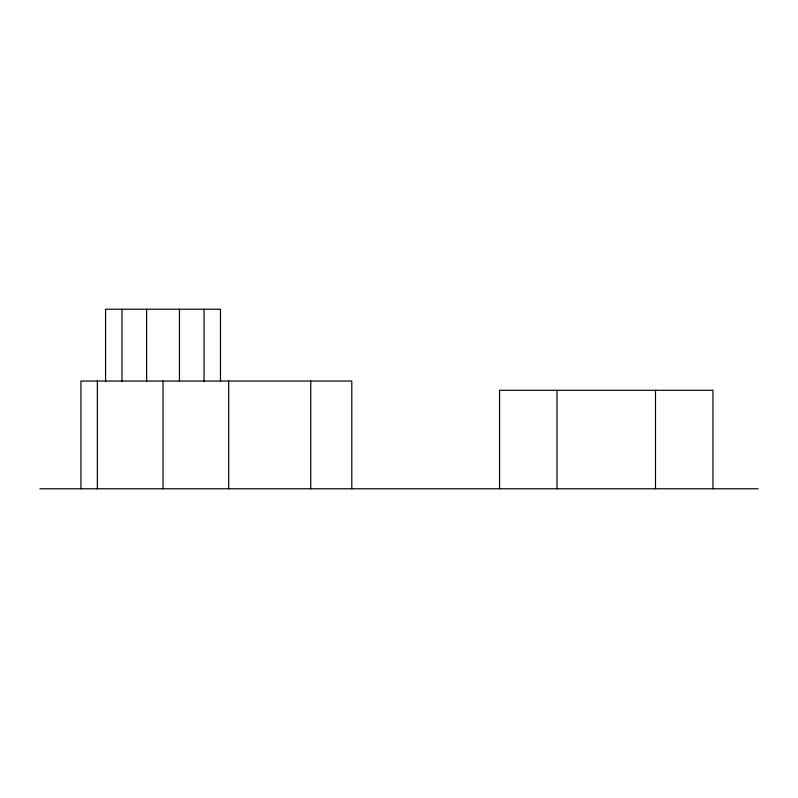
<?xml version="1.0" encoding="UTF-8"?>
<svg xmlns="http://www.w3.org/2000/svg" width="798" height="798" viewBox="0 0 798 798"><rect width="100%" height="100%" fill="white"/><g stroke="black" fill="none" stroke-linecap="round" stroke-linejoin="round"><path stroke-width="1.2" d="M39.9 488.775L758.1 488.775M712.953 488.775L712.953 390.282L499.548 390.282L499.548 488.775M655.497 390.282L655.497 488.775M557.004 390.282L557.004 488.775M351.808 488.775L351.808 381.045L80.937 381.045L80.937 488.775M310.761 381.045L310.761 488.775M228.687 381.045L228.687 488.775M220.477 381.544L220.477 309.225L105.565 309.225L105.565 381.544M204.059 309.225L204.059 381.544M179.44 309.225L179.44 381.544M163.021 381.045L163.021 488.775M146.603 309.225L146.603 381.544M121.984 309.225L121.984 381.544M97.356 381.045L97.356 488.775"/></g></svg>
